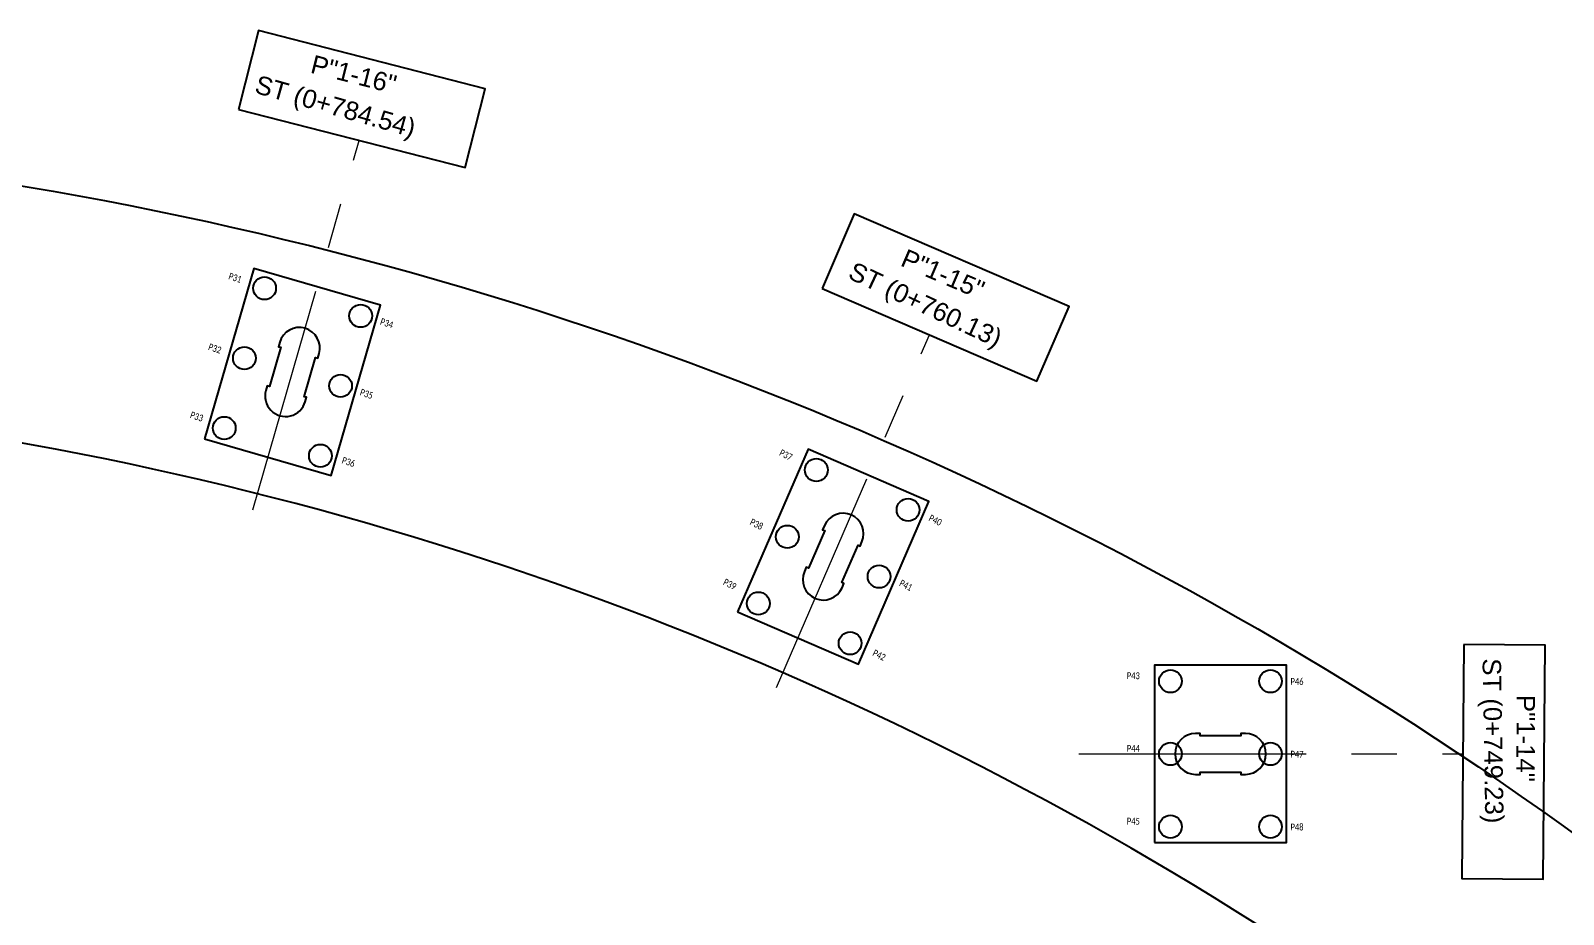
# Model space of a CAD drawing. Header units: metres. Extents: x 205641 to 207475, y 3634803 to 3635391.
# Drawn here: x 205879.1 to 205946.5, y 3635313.1 to 3635352 of the extents above; entities that cross this region are included whole.
import ezdxf

# ---------------------------------------------------------------- set-up
doc = ezdxf.new("R2010")
doc.units = ezdxf.units.M
doc.header["$LTSCALE"] = 8
doc.linetypes.add('CENTER', pattern=[2, 1.25, -0.25, 0.25, -0.25])
for name, color, linetype in [('New Jersey', 220, 'Continuous'), ('WES-AXES', 9, 'CENTER'), ('WES-CONCRETE', 3, 'Continuous'), ('WES-PILES', 2, 'Continuous'), ('WES-TEXT', 255, 'Continuous')]:
    doc.layers.add(name, color=color, linetype=linetype)
doc.styles.add('Arial', font='arial.ttf')
doc.styles.add('T25-100', font='calibri.ttf', dxfattribs={"width": 0.8, "height": 250})

msp = doc.modelspace()

# ---------------------------------------------------------------- linework, layer by layer
at = {"layer": 'New Jersey'}
for points in [[(205641.4323, 3635261.8664, 0.0679178), (205763.0047, 3635320.4768, -0.4882997), (206004.6708, 3635239.4157)], [(205994.1636, 3635235.7146, 0.4882997), (205769.1548, 3635311.1883, -0.0679178), (205644.8688, 3635251.2698, -0.0679178)]]:
    msp.add_lwpolyline(points, format="xyb", dxfattribs=at)
at = {"layer": 'WES-AXES', "color": 1, "linetype": 'CENTER', "lineweight": 0, "transparency": 33554585}
for p, q in [((205888.8658, 3635330.9167), (205893.546, 3635347.1554)), ((205888.8658, 3635330.9167), (205893.546, 3635347.1554)), ((205888.8658, 3635330.9167), (205893.546, 3635347.1554)), ((205911.8952, 3635323.0961), (205918.6308, 3635338.6049)), ((205911.8952, 3635323.0961), (205918.6308, 3635338.6049)), ((205911.8952, 3635323.0961), (205918.6308, 3635338.6049)), ((205925.1912, 3635320.1744), (205942.1043, 3635320.1744)), ((205925.1912, 3635320.1744), (205942.1043, 3635320.1744)), ((205925.1912, 3635320.1744), (205942.1043, 3635320.1744))]:
    msp.add_line(p, q, dxfattribs=at)
at = {"layer": 'WES-CONCRETE'}
for points in [[(205886.745, 3635334.03), (205892.318, 3635332.423), (205894.478, 3635339.918), (205888.905, 3635341.524)], [(205910.181, 3635326.429), (205915.501, 3635324.119), (205918.608, 3635331.273), (205913.288, 3635333.583)], [(205928.528, 3635316.272), (205934.328, 3635316.272), (205934.328, 3635324.072), (205928.528, 3635324.072)]]:
    msp.add_lwpolyline(points, close=True, dxfattribs=at)
at = {"layer": 'WES-CONCRETE', "color": 3}
for points in [[(205891.1717, 3635335.6675), (205891.2271, 3635335.8596), (205891.131, 3635335.8873), (205891.6296, 3635337.6169), (205891.7257, 3635337.5892), (205891.7811, 3635337.7814, 1), (205890.0515, 3635338.2799), (205889.9961, 3635338.0878), (205890.0922, 3635338.0601), (205889.5936, 3635336.3305), (205889.4975, 3635336.3582), (205889.4421, 3635336.166, 1), (205891.1717, 3635335.6675)], [(205891.1717, 3635335.6675), (205891.2271, 3635335.8596), (205891.131, 3635335.8873), (205891.6296, 3635337.6169), (205891.7257, 3635337.5892), (205891.7811, 3635337.7814, 1), (205890.0515, 3635338.2799), (205889.9961, 3635338.0878), (205890.0922, 3635338.0601), (205889.5936, 3635336.3305), (205889.4975, 3635336.3582), (205889.4421, 3635336.166, 1), (205891.1717, 3635335.6675)], [(205891.1717, 3635335.6675), (205891.2271, 3635335.8596), (205891.131, 3635335.8873), (205891.6296, 3635337.6169), (205891.7257, 3635337.5892), (205891.7811, 3635337.7814, 1), (205890.0515, 3635338.2799), (205889.9961, 3635338.0878), (205890.0922, 3635338.0601), (205889.5936, 3635336.3305), (205889.4975, 3635336.3582), (205889.4421, 3635336.166, 1), (205891.1717, 3635335.6675)], [(205914.782, 3635327.4836), (205914.8616, 3635327.667), (205914.7699, 3635327.7069), (205915.487, 3635329.3579), (205915.5787, 3635329.318), (205915.6583, 3635329.5015, 1), (205914.0073, 3635330.2185), (205913.9277, 3635330.0351), (205914.0194, 3635329.9952), (205913.3023, 3635328.3442), (205913.2106, 3635328.3841), (205913.1309, 3635328.2006, 1), (205914.782, 3635327.4836)], [(205914.782, 3635327.4836), (205914.8616, 3635327.667), (205914.7699, 3635327.7069), (205915.487, 3635329.3579), (205915.5787, 3635329.318), (205915.6583, 3635329.5015, 1), (205914.0073, 3635330.2185), (205913.9277, 3635330.0351), (205914.0194, 3635329.9952), (205913.3023, 3635328.3442), (205913.2106, 3635328.3841), (205913.1309, 3635328.2006, 1), (205914.782, 3635327.4836)], [(205914.782, 3635327.4836), (205914.8616, 3635327.667), (205914.7699, 3635327.7069), (205915.487, 3635329.3579), (205915.5787, 3635329.318), (205915.6583, 3635329.5015, 1), (205914.0073, 3635330.2185), (205913.9277, 3635330.0351), (205914.0194, 3635329.9952), (205913.3023, 3635328.3442), (205913.2106, 3635328.3841), (205913.1309, 3635328.2006, 1), (205914.782, 3635327.4836)], [(205930.3286, 3635319.2744), (205930.5286, 3635319.2744), (205930.5286, 3635319.3744), (205932.3286, 3635319.3744), (205932.3286, 3635319.2744), (205932.5286, 3635319.2744, 1), (205932.5286, 3635321.0744), (205932.3286, 3635321.0744), (205932.3286, 3635320.9744), (205930.5286, 3635320.9744), (205930.5286, 3635321.0744), (205930.3286, 3635321.0744, 1), (205930.3286, 3635319.2744)], [(205930.3286, 3635319.2744), (205930.5286, 3635319.2744), (205930.5286, 3635319.3744), (205932.3286, 3635319.3744), (205932.3286, 3635319.2744), (205932.5286, 3635319.2744, 1), (205932.5286, 3635321.0744), (205932.3286, 3635321.0744), (205932.3286, 3635320.9744), (205930.5286, 3635320.9744), (205930.5286, 3635321.0744), (205930.3286, 3635321.0744, 1), (205930.3286, 3635319.2744)], [(205930.3286, 3635319.2744), (205930.5286, 3635319.2744), (205930.5286, 3635319.3744), (205932.3286, 3635319.3744), (205932.3286, 3635319.2744), (205932.5286, 3635319.2744, 1), (205932.5286, 3635321.0744), (205932.3286, 3635321.0744), (205932.3286, 3635320.9744), (205930.5286, 3635320.9744), (205930.5286, 3635321.0744), (205930.3286, 3635321.0744, 1), (205930.3286, 3635319.2744)]]:
    msp.add_lwpolyline(points, format="xyb", dxfattribs=at)
at = {"layer": 'WES-PILES', "transparency": 33554687}
for centre in [(205889.384, 3635340.6579), (205893.6119, 3635339.4391), (205888.4977, 3635337.5831), (205892.7255, 3635336.3643), (205887.6113, 3635334.5083), (205891.8392, 3635333.2895), (205913.6515, 3635332.6626), (205917.6873, 3635330.9098), (205912.3767, 3635329.7274), (205916.4126, 3635327.9747), (205911.102, 3635326.7923), (205915.1378, 3635325.0395), (205929.2284, 3635323.3716), (205933.6284, 3635323.3716), (205929.2284, 3635320.1716), (205933.6284, 3635320.1716), (205929.2284, 3635316.9716), (205933.6284, 3635316.9716)]:
    msp.add_circle(centre, 0.5, dxfattribs=at)
at = {"layer": 'WES-TEXT', "linetype": 'ByBlock'}
for points in [[(205888.2319, 3635348.5265), (205898.2009, 3635345.9671), (205899.0844, 3635349.4301), (205889.1154, 3635351.9895)], [(205888.2319, 3635348.5265), (205898.2009, 3635345.9671), (205899.0844, 3635349.4301), (205889.1154, 3635351.9895)], [(205888.2319, 3635348.5265), (205898.2009, 3635345.9671), (205899.0844, 3635349.4301), (205889.1154, 3635351.9895)], [(205913.9084, 3635340.6498), (205923.3564, 3635336.5672), (205924.7691, 3635339.8501), (205915.3211, 3635343.9327)], [(205913.9084, 3635340.6498), (205923.3564, 3635336.5672), (205924.7691, 3635339.8501), (205915.3211, 3635343.9327)], [(205913.9084, 3635340.6498), (205923.3564, 3635336.5672), (205924.7691, 3635339.8501), (205915.3211, 3635343.9327)], [(205942.1302, 3635324.9874), (205942.0431, 3635314.6955), (205945.617, 3635314.6706), (205945.7041, 3635324.9626)], [(205942.1302, 3635324.9874), (205942.0431, 3635314.6955), (205945.617, 3635314.6706), (205945.7041, 3635324.9626)], [(205942.1302, 3635324.9874), (205942.0431, 3635314.6955), (205945.617, 3635314.6706), (205945.7041, 3635324.9626)]]:
    msp.add_lwpolyline(points, close=True, dxfattribs=at)

# ---------------------------------------------------------------- texts
at = {"layer": 'WES-TEXT', "color": 5, "style": 'Arial'}
for s, rotation, p in [(' P"1-16"', 345.788371, (205891.0519, 3635350.2246)), (' P"1-16"', 345.788371, (205891.0519, 3635350.2246)), (' P"1-16"', 345.788371, (205891.0519, 3635350.2246)), ('ST (0+784.54)', 344.175047, (205888.8972, 3635349.2673, 29.5189)), ('ST (0+784.54)', 344.175047, (205888.8972, 3635349.2673, 29.5189)), ('ST (0+784.54)', 344.175047, (205888.8972, 3635349.2673, 29.5189)), (' P"1-15"', 336.817761, (205917.0162, 3635341.7918)), (' P"1-15"', 336.817761, (205917.0162, 3635341.7918)), (' P"1-15"', 336.817761, (205917.0162, 3635341.7918)), ('ST (0+760.13)', 334.855903, (205914.995, 3635341.1167, 29.5189)), ('ST (0+760.13)', 334.855903, (205914.995, 3635341.1167, 29.5189)), ('ST (0+760.13)', 334.855903, (205914.995, 3635341.1167, 29.5189)), ('ST (0+749.23)', 270.984339, (205942.953, 3635324.3731, 29.5189)), ('ST (0+749.23)', 270.984339, (205942.953, 3635324.3731, 29.5189)), ('ST (0+749.23)', 270.984339, (205942.953, 3635324.3731, 29.5189)), (' P"1-14"', 269.702631, (205944.4617, 3635323.0836)), (' P"1-14"', 269.702631, (205944.4617, 3635323.0836)), (' P"1-14"', 269.702631, (205944.4617, 3635323.0836))]:
    msp.add_text(s, height=0.81, rotation=rotation, dxfattribs=at).set_placement(p)
at = {"layer": 'WES-TEXT', "color": 6, "char_height": 0.3, "attachment_point": 1, "style": 'T25-100'}
for s, insert, rotation in [('P31', (205887.8661, 3635341.3517), 341.484104), ('P34', (205894.537, 3635339.3544), 341.484104), ('P32', (205886.9743, 3635338.241), 341.484104), ('P35', (205893.6452, 3635336.2437), 341.484104), ('P33', (205886.1774, 3635335.248), 341.484104), ('P37', (205912.1286, 3635333.5882), 333.208716), ('P36', (205892.8483, 3635333.2508), 341.484104), ('P38', (205910.8345, 3635330.5417), 333.208716), ('P40', (205918.6986, 3635330.7188), 333.208716), ('P39', (205909.6588, 3635327.8984), 333.208716), ('P41', (205917.4045, 3635327.8563), 333.208716), ('P42', (205916.2288, 3635324.7837), 333.208716), ('P43', (205927.31, 3635323.7677), 359.19178), ('P46', (205934.5102, 3635323.5121), 359.19178), ('P44', (205927.31, 3635320.5677), 359.19178), ('P47', (205934.5102, 3635320.3121), 359.19178), ('P45', (205927.31, 3635317.3677), 359.19178), ('P48', (205934.5102, 3635317.1121), 359.19178)]:
    msp.add_mtext_dynamic_manual_height_columns(s, width=3.558653, gutter_width=1250, heights=[0], dxfattribs=dict(at, insert=insert, rotation=rotation))

doc.saveas('drawing.dxf')
